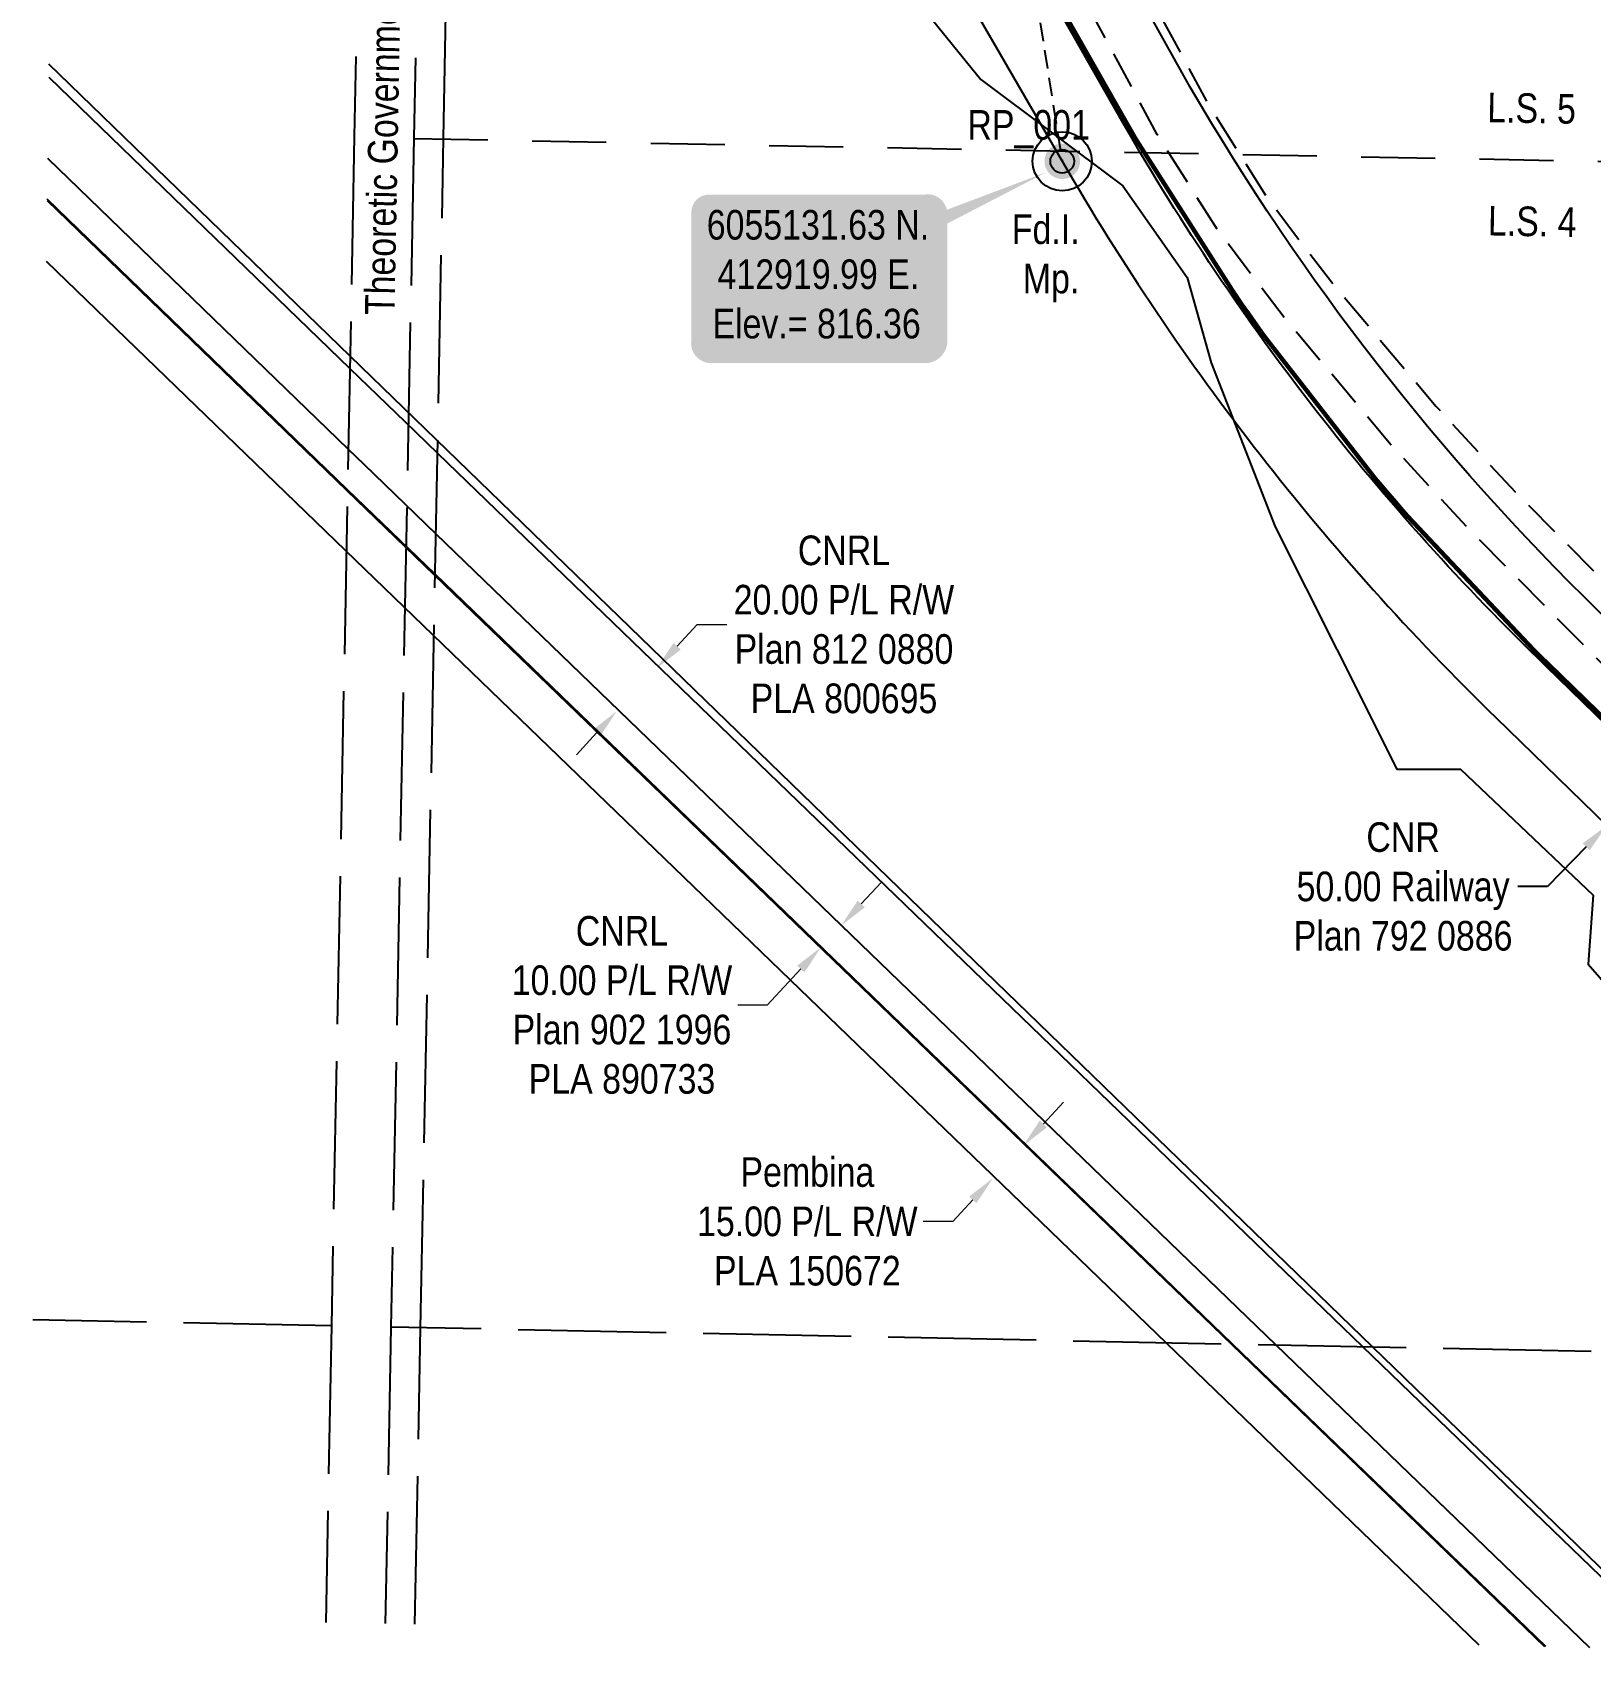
# Model space of a CAD drawing. Extents: x 412536 to 415327, y 6054617 to 6056843.
# Drawn here: x 412572 to 413098, y 6054622 to 6055175 of the extents above; entities that cross this region are included whole.
import ezdxf
from ezdxf.enums import TextEntityAlignment as Align

# ---------------------------------------------------------------- set-up
doc = ezdxf.new("R2010")
doc.units = 0
doc.header["$LTSCALE"] = 5
doc.header["$PDSIZE"] = 0.5
for name, pattern in [('DASHED', [19.049999999999997, 12.7, -6.35]), ('foc-ACCESSROAD', [3.75, 2.5, -1.25]), ('foc-LSD', [8, 5, -3]), ('foc-TIELINE', [1.875, 1.25, -0.625]), ('foc-UNSURVEYED', [12.5, 10, -2.5])]:
    doc.linetypes.add(name, pattern=pattern)
doc.layers.get('Defpoints').update_dxf_attribs({"color": 9})
for name, color, linetype in [('35', 37, 'Continuous'), ('AS-RAILWAY', 13, 'TRACKS'), ('DETAIL-T', 7, 'Continuous'), ('F-AR', 190, 'foc-ACCESSROAD'), ('F-RW', 190, 'Continuous'), ('L-MON', 1, 'Continuous'), ('L-MON-T', 1, 'Continuous'), ('L-ROAD-T', 7, 'Continuous'), ('L-SECTION-LSD', 7, 'foc-LSD'), ('L-TIE', 7, 'foc-TIELINE'), ('L-TITLEDB', 4, 'Continuous'), ('L-TITLEDB-T', 4, 'Continuous'), ('L-USEC', 7, 'foc-UNSURVEYED'), ('WETLAND', 143, 'Continuous')]:
    doc.layers.add(name, color=color, linetype=linetype)
doc.layers.add('F-RW-T', color=190, linetype='Continuous', lineweight=9)
doc.styles.add('100L', font='', dxfattribs={"height": 11})
doc.styles.add('80', font='', dxfattribs={"height": 10})
doc.styles.add('80CG', font='', dxfattribs={"height": 10})
doc.styles.add('80L', font='', dxfattribs={"height": 10})
doc.styles.get('100L').set_extended_font_data('Arial Narrow')
doc.styles.get('80').set_extended_font_data('Arial Narrow')
doc.styles.get('80CG').set_extended_font_data('Arial Narrow')
doc.styles.get('80L').set_extended_font_data('Arial Narrow')
doc.linetypes.add('TRACKS', pattern='A,3.81,[130,ltypeshp1.shx,S=6.35,R=0,X=0,Y=0],3.81', length=7.62)
doc.dimstyles.new('Compass 5 000', dxfattribs={"dimscale": 5, "dimtxt": 9, "dimasz": 2, "dimexe": 0.2, "dimexo": 0.0625, "dimgap": 0.5, "dimtad": 0, "dimtih": 1, "dimtoh": 1, "dimzin": 0, "dimdsep": 46, "dimtxsty": '80CG', "dimcen": 0.1, "dimse1": 1, "dimse2": 1, "dimclrd": 256, "dimclrt": 256, "dimaunit": 1, "dimadec": 4, "dimazin": 0, "dimtfac": 0.06, "dimtofl": 0, "dimtmove": 0, "dimatfit": 1, "dimfxl": 0.2, "dimtolj": 1, "dimtzin": 0, "dimlwd": -1, "dimarcsym": 0})

# ---------------------------------------------------------------- blocks, each defined once
blk = doc.blocks.new('*D29')
at = {"layer": 'Defpoints', "color": 0, "transparency": 16777216}
for p in [(412783.1173123699, 6054960.442099747), (412864.5531911599, 6054884.816551227), (412850.9420995936, 6054870.159716008)]:
    blk.add_point(p, dxfattribs=at)
at = {"layer": 'F-RW-T', "transparency": 16777216}
for p, q in [((412789.9221383063, 6054967.769742204), (412796.7269642595, 6054975.097384678)), ((412796.7269642595, 6054975.097384678), (412806.72696426, 6054975.097384678)), ((412762.7013948672, 6054938.457622072), (412755.8965689302, 6054931.129979614))]:
    blk.add_line(p, q, dxfattribs=at)
for points in [[(412788.7008645637, 6054968.903879859), (412791.1434120489, 6054966.635604547), (412783.1173123699, 6054960.442099747)], [(412761.4801211245, 6054939.591759726), (412763.9226686098, 6054937.323484415), (412769.5062208036, 6054945.785264528)]]:
    blk.add_solid(points, dxfattribs=at)
at = {"layer": 'F-RW-T', "transparency": 16777216, "insert": (412846.2665276974, 6054975.097384678), "char_height": 10, "attachment_point": 5, "style": '80CG'}
blk.add_mtext('\\A1;CNRL\\P20.00 P/L R/W\\PPlan 812 0880\\PPLA 800695', dxfattribs=at)
blk = doc.blocks.new('*D30')
at = {"layer": 'Defpoints', "color": 0, "transparency": 16777216}
for p in [(412838.5066432063, 6054866.04051441), (412906.9638809585, 6054816.117085495), (412900.1570724878, 6054808.787472124)]:
    blk.add_point(p, dxfattribs=at)
at = {"layer": 'F-RW-T', "transparency": 16777216}
for p, q in [((412852.1183593357, 6054880.697694345), (412858.9232669943, 6054888.02526091)), ((412831.7017355477, 6054858.712947845), (412820.3762160433, 6054846.517558545)), ((412820.3762160433, 6054846.517558545), (412810.3762160433, 6054846.517558545))]:
    blk.add_line(p, q, dxfattribs=at)
for points in [[(412850.8970982418, 6054881.831845623), (412853.33962043, 6054879.563543069), (412845.3134516771, 6054873.37012778)], [(412830.4804744539, 6054859.847099122), (412832.9229966421, 6054857.578796569), (412838.5066432063, 6054866.04051441)]]:
    blk.add_solid(points, dxfattribs=at)
at = {"layer": 'F-RW-T', "transparency": 16777216, "insert": (412771.2902678852, 6054846.517558546), "char_height": 10, "attachment_point": 5, "style": '80CG'}
blk.add_mtext('\\A1;CNRL\\P10.00 P/L R/W\\PPlan 902 1996\\PPLA 890733', dxfattribs=at)
blk = doc.blocks.new('*D31')
at = {"layer": 'Defpoints', "color": 0, "transparency": 16777216}
for p in [(412889.6659041271, 6054814.93594439), (412879.4528644574, 6054803.938239743), (412906.805928498, 6054799.01882764)]:
    blk.add_point(p, dxfattribs=at)
at = {"layer": 'F-RW-T', "transparency": 16777216}
for p, q in [((412913.6107562543, 6054806.346468408), (412920.4155840105, 6054813.674109174)), ((412889.7880610721, 6054780.693482228), (412882.9832333145, 6054773.365841459)), ((412882.9832333145, 6054773.365841459), (412872.9832333145, 6054773.365841459))]:
    blk.add_line(p, q, dxfattribs=at)
for points in [[(412912.3894827929, 6054807.480606366), (412914.8320297152, 6054805.212330448), (412906.805928498, 6054799.01882764)], [(412888.5667876108, 6054781.827620186), (412891.009334533, 6054779.559344267), (412896.5928888284, 6054788.021122994)]]:
    blk.add_solid(points, dxfattribs=at)
at = {"layer": 'F-RW-T', "transparency": 16777216, "insert": (412833.8972851564, 6054773.365841459), "char_height": 10, "attachment_point": 5, "style": '80CG'}
blk.add_mtext('\\A1;Pembina\\P15.00 P/L R/W\\PPLA 150672', dxfattribs=at)
blk = doc.blocks.new('*D33')
at = {"layer": 'Defpoints', "color": 0, "transparency": 16777216}
for p in [(413103.9118771204, 6054907.168255425), (413177.3976359735, 6054905.382409027), (413142.5364763224, 6054869.569806334)]:
    blk.add_point(p, dxfattribs=at)
at = {"layer": 'L-TITLEDB-T', "transparency": 16777216}
for p, q in [((413145.748278521, 6054950.146470621), (413152.7235202701, 6054957.312083125)), ((413096.9366353713, 6054900.002642922), (413083.831331477, 6054886.53966446)), ((413083.831331477, 6054886.53966446), (413073.8313314766, 6054886.53966446))]:
    blk.add_line(p, q, dxfattribs=at)
for points in [[(413144.5540097705, 6054951.309010914), (413146.9425472715, 6054948.983930331), (413138.7730367715, 6054942.980858119)], [(413095.7423666208, 6054901.165183214), (413098.1309041218, 6054898.840102631), (413103.9118771204, 6054907.168255425)]]:
    blk.add_solid(points, dxfattribs=at)
at = {"layer": 'L-TITLEDB-T', "transparency": 16777216, "insert": (413035.096679362, 6054886.539664459), "char_height": 10, "attachment_point": 5, "style": '80CG'}
blk.add_mtext('\\A1;CNR\\P50.00 Railway\\PPlan 792 0886', dxfattribs=at)
blk = doc.blocks.new('fdia')
at = {"color": 255, "const_width": 1}
blk.add_lwpolyline([(-0.5, 0, 1), (0.5, 0, 1)], format="xyb", close=True, dxfattribs=at)
blk = doc.blocks.new('Fdiaa')
blk.add_blockref('fdia', (0, 0))
blk = doc.blocks.new('fdib')
at = {"color": 1, "const_width": 1.6}
blk.add_lwpolyline([(-0.3999999999996362, 0, 0.9999999999999998), (0.3999999999996362, 0, 1)], format="xyb", close=True, dxfattribs=at)
at = {"color": 1}
blk.add_circle((0, 0), 0.8, dxfattribs=at)
blk = doc.blocks.new('Fdibb')
blk.add_blockref('fdib', (0, 0))
blk = doc.blocks.new('fdicc')
for name in ['Fdibb', 'Fdiaa']:
    blk.add_blockref(name, (0, 0))
blk = doc.blocks.new('FDI')
blk.add_blockref('fdicc', (0, 0))
blk = doc.blocks.new('*U37')
h = blk.add_hatch(color=254)
edge = h.paths.add_edge_path()
edge.add_line((-36.49999999999998, -28.5), (36.49999999999998, -28.5))
edge.add_arc((36.49999999999999, -22.49999999999999), 6.000000000000007, 269.9999999999999, 359.9999999999999)
edge.add_line((42.49999999999999, -22.5), (42.49999999999999, 21))
edge.add_arc((36.49999999999999, 20.99999999999999), 6.000000000000007, 6.785183320455494e-14, 90.00000000000007)
edge.add_line((36.49999999999998, 27), (-36.49999999999998, 27))
edge.add_arc((-36.49999999999999, 20.99999999999999), 6.000000000000007, 89.99999999999993, 179.9999999999999)
edge.add_line((-42.49999999999999, 21), (-42.49999999999999, -22.5))
edge.add_arc((-36.49999999999999, -22.49999999999999), 6.000000000000007, 180, 270.0000000000001)
at = {"color": 1, "flags": 128}
blk.add_lwpolyline([(77.37898721389328, 34.50607512051468, 0, 10, 0), (0, 0, 5, 5, 0)], format="xyseb", dxfattribs=at)
blk.add_lwpolyline([(-36.49999999999998, -28.5, 3, 3, 0), (36.49999999999998, -28.5, 3, 3, 0.4142135623730951), (42.49999999999999, -22.5, 3, 3, 0), (42.49999999999999, 21, 3, 0, 0.4142135623730951), (36.49999999999998, 27, 0, 0, 0), (-36.49999999999998, 27, 0, 0, 0.4142135623730951), (-42.49999999999999, 21, 0, 0, 0), (-42.49999999999999, -22.5, 0, 3, 0.4142135623730951)], format="xyseb", close=True, dxfattribs=at)
at = {"color": 1, "style": '80'}
blk.add_attdef('ENTER_TEXT_001', (-35.98567530695772, -4.996589358799454), '', height=10, dxfattribs=at)

msp = doc.modelspace()

# ---------------------------------------------------------------- linework, layer by layer
at = {"layer": '35', "color": 3}
msp.add_circle((412919.99, 6055131.634), 9.99568500000001, dxfattribs=at)
at = {"layer": 'F-AR', "flags": 128}
for points in [[(413439.9823242275, 6054622.670824397), (413408.4210906001, 6054655.175460435), (413338.7638417317, 6054724.898150958), (413313.7613783937, 6054749.93180776), (413208.0558384849, 6054855.429804981), (413118.3145313545, 6054945.697126389), (413056.9085420679, 6055007.832403544), (413031.1992958831, 6055035.666200918), (412995.2999465868, 6055078.353945876), (412972.5393145527, 6055108.248921985), (412952.0603269357, 6055140.684777494), (412919.8452391672, 6055200.473069999), (412909.1714181311, 6055225.631447793), (412896.5114408837, 6055268.567161534), (412893.7203881295, 6055320.561695768), (412899.897223476, 6055364.310501652), (412906.6813464743, 6055400.669667893), (412914.0836443582, 6055417.84952643), (412929.6659542842, 6055429.341802408), (412947.9388314702, 6055430.641025084), (412970.2350702882, 6055429.31211993), (412999.9588845347, 6055426.016979958), (413031.3030433141, 6055421.43911266), (413063.81294377, 6055412.687524752), (413122.2735384929, 6055393.070523842), (413166.9500454678, 6055383.017061402), (413197.7817426969, 6055380.311353839), (413227.298785258, 6055383.224682325), (413249.0455073291, 6055389.324467736), (413288.2252866186, 6055410.635610081), (413310.8247534669, 6055427.68263023), (413335.4243578197, 6055447.965189932), (413359.8039229594, 6055469.012952934), (413384.0567651378, 6055494.37638067), (413405.5004351003, 6055523.123328396), (413408.9581307026, 6055527.662554928), (413439.4766488813, 6055567.755847703), (413459.475005222, 6055588.585609709), (413474.8740505335, 6055599.26492722), (413492.934693846, 6055609.280602494), (413512.3175181597, 6055618.291970999), (413514.0964229077, 6055619.11936504), (413539.7581868899, 6055626.571317491), (413579.0522376713, 6055629.969284887), (413606.268102035, 6055630.090128914), (413607.3007405027, 6055629.940135956)], [(413607.0213123254, 6055609.78039765), (413604.8678340095, 6055610.093125224), (413579.9596956291, 6055609.984364419), (413543.4423392379, 6055606.8262494), (413521.1383103875, 6055600.348779319), (413511.8931736317, 6055596.049939921), (413502.0078957396, 6055591.453823005), (413485.4434239944, 6055582.268775756), (413472.5103804556, 6055573.298728024), (413454.6890143121, 6055554.737882454), (413433.7079789357, 6055527.174083657), (413421.4644805535, 6055511.093633485), (413399.3495393802, 6055481.444254871), (413373.5899257388, 6055454.507471416), (413348.3162679083, 6055432.686482058), (413323.20778974, 6055411.984249693), (413299.0791534998, 6055393.783663101), (413256.6159783329, 6055370.686861113), (413231.007343578, 6055363.5040113), (413197.8920170564, 6055360.236112017), (413163.8683769413, 6055363.22034323), (413116.8851725831, 6055373.793204874), (413058.0301410544, 6055393.542660296), (413027.2461122791, 6055401.831287325), (412997.4121268914, 6055406.187058647), (412968.5382074969, 6055409.388462476), (412948.0533280762, 6055410.608607051), (412936.8652777122, 6055409.812811059), (412930.3019905468, 6055404.971883204), (412925.9221952111, 6055394.80842393), (412919.6287564737, 6055361.077662187), (412913.7856539704, 6055319.692487521), (412916.3472652609, 6055271.975234559), (412928.0212164702, 6055232.384036991), (412937.8844642904, 6055209.136163719), (412969.3310407177, 6055150.773911613), (412988.9752851368, 6055119.661065369), (413010.9110931215, 6055090.847929575), (413046.1990144508, 6055048.888403899), (413071.3633160001, 6055021.64377498), (413132.5120206195, 6054959.769841078), (413222.2046041862, 6054869.551125578), (413327.8929470613, 6054764.070138807), (413367.5888403494, 6054724.328005549), (413422.6638382028, 6054669.202264735), (413468.3914851243, 6054622.10758785)]]:
    msp.add_lwpolyline(points, dxfattribs=at)
at = {"layer": 'F-RW'}
for points in [[(412577.7194986936, 6055160.012030155), (412679.3903008996, 6055061.610379223), (412698.0568115155, 6055043.544912794), (412708.9934495267, 6055032.981179207), (413021.4486737733, 6054731.183902628), (413127.3827386135, 6054628.86838552)], [(413098.0176469515, 6054629.450574233), (412992.0829737426, 6054731.766625118), (412708.4683710398, 6055005.707225802), (412684.1718266374, 6055029.174683753), (412678.8645424026, 6055034.310624877), (412577.3644084299, 6055132.546136385)], [(412577.3644084299, 6055132.546136385), (412678.8645424026, 6055034.310624877), (412684.1718266374, 6055029.174683753), (412708.4683710398, 6055005.707225802), (412992.0829737426, 6054731.766625118), (413098.0176469515, 6054629.450574233)], [(412577.1815577999, 6055118.402814204), (412678.3013189739, 6055020.537170902), (412707.9178855759, 6054991.930705712), (412977.2302452835, 6054731.80520728), (413082.8940234262, 6054629.750413335)], [(413083.3359075101, 6054629.741652601), (412977.4009373765, 6054732.058375875), (412708.2054592331, 6054992.070979848), (412678.6017462236, 6055020.66502979), (412577.1869029846, 6055118.81625919)], [(413060.8518677491, 6054630.187418422), (412955.1878702908, 6054732.242632179), (412707.5237686926, 6054971.459155996), (412677.907051801, 6055000.064954076), (412667.8760140717, 6055009.754103302), (412576.9150390901, 6055097.787845798)]]:
    msp.add_lwpolyline(points, dxfattribs=at)
at = {"layer": 'L-TIE', "flags": 128}
msp.add_lwpolyline([(412871.1928150078, 6055437.622303165), (412919.99, 6055131.634)], dxfattribs=at)
at = {"layer": 'L-USEC'}
for p, q in [((412688.640938986, 6055541.93168506), (412680.9008197713, 6055140.019417789)), ((412708.748478515, 6055541.544449429), (412701.0083593003, 6055139.632182158)), ((412711.0444989037, 6055139.423407563), (412718.783352553, 6055541.33511694)), ((412680.9008197713, 6055140.019417789), (412673.1601268535, 6054738.106283767)), ((412701.0083587638, 6055139.632154302), (412693.267665846, 6054737.719020274)), ((412703.3032863832, 6054737.5086407), (412711.0444989037, 6055139.423407563)), ((412673.1601268535, 6054738.106283767), (412572.2907835057, 6054740.106079272)), ((412673.1601268535, 6054738.106283767), (412671.2309923468, 6054637.911994209)), ((412673.1601268535, 6054738.106283767), (412673.1601268535, 6054738.106283767)), ((412693.267668045, 6054737.719134449), (412691.338312194, 6054637.513348946)), ((413098.6114386085, 6054729.415430281), (412693.2674460896, 6054737.707606655)), ((412701.3740305994, 6054637.314382022), (412703.3032863832, 6054737.5086407))]:
    msp.add_line(p, q, dxfattribs=at)

# ---------------------------------------------------------------- block references
at = {"layer": 'DETAIL-T'}
ref = msp.add_blockref('*U37', (412837.2105143178, 6055093.419452478), dxfattribs=dict(at, xscale=0.9995685, yscale=0.9995685, zscale=0.9995685))
ref.add_attrib('ENTER_TEXT_001', '6055131.63 N.', (412799.9312457383, 6055105.186769233), dxfattribs={"layer": '0', "color": 1, "height": 9.995685000000028, "style": '80'})
ref.add_attrib('ENTER_TEXT_002', '412919.99 E.', (412803.5688296042, 6055088.486384199), dxfattribs={"layer": '0', "color": 1, "height": 9.995685000000028, "style": '80'})
ref.add_attrib('ENTER_TEXT_003', 'Elev.= 816.36', (412801.8506081718, 6055071.785999165), dxfattribs={"layer": '0', "color": 1, "height": 9.995685000000028, "style": '80'})
at = {"layer": 'L-MON', "color": 2, "xscale": 4.997842500000035, "yscale": 4.997842500000035, "zscale": 4.997842500000035}
msp.add_blockref('FDI', (412919.99, 6055131.634), dxfattribs=at)

# ---------------------------------------------------------------- texts
at = {"layer": '35', "color": 3, "style": '80'}
msp.add_attdef('RP_001', (412887.9534532771, 6055138.93697089), 'RP', height=9.99568500000001, dxfattribs=at)
at = {"layer": 'L-MON-T', "insert": (412901.8927285617, 6055113.686008635), "char_height": 9.995660000000127, "attachment_point": 1, "style": '80L'}
msp.add_mtext_dynamic_manual_height_columns('\\pi1.06134;Fd.I.\\P\\pi4.77733;Mp.', width=22.03449835989097, gutter_width=49.97842500000021, heights=[0], dxfattribs=at)
at = {"layer": 'L-ROAD-T', "style": '80L'}
msp.add_text('Theoretic Government Road Allowance', height=9.995660000000118, rotation=88.93341811565288, dxfattribs=at).set_placement((412691.3152075278, 6055179.584495988), align=Align.MIDDLE_CENTER)

# ---------------------------------------------------------------- dimensions: what is measured, and where the dimension line sits
at = {"layer": 'F-RW-T'}
for base, p1, p2, angle, text, override, picture, middle in [((412783.1173123699, 6054960.442099747), (412850.9420995935, 6054870.159716008), (412864.5531911599, 6054884.816551227), 47.11863386729153, 'CNRL\\P20.00 P/L R/W\\PPlan 812 0880\\PPLA 800695', {"dimtxt": 10, "dimclrd": 256, "dimclrt": 256}, '*D29', (412846.2665276974, 6054975.097384678)), ((412838.5066432063, 6054866.04051441), (412906.9638809589, 6054816.117085495), (412900.157072488, 6054808.787472124), 227.1179948677081, 'CNRL\\P10.00 P/L R/W\\PPlan 902 1996\\PPLA 890733', {"dimtxt": 10, "dimclrd": 256, "dimclrt": 256}, '*D30', (412771.2902678852, 6054846.517558546)), ((412906.805928498, 6054799.01882764), (412879.4528644573, 6054803.938239743), (412889.6659041268, 6054814.93594439), 47.11861963765394, 'Pembina\\P15.00 P/L R/W\\PPLA 150672', {"dimtxt": 10}, '*D31', (412833.8972851564, 6054773.365841459))]:
    dim = msp.add_linear_dim(base=base, p1=p1, p2=p2, angle=angle, text=text, dimstyle='Compass 5 000', override=override, dxfattribs=at)
    dim.commit()
    dim.dimension.update_dxf_attribs({"geometry": picture, "text_midpoint": middle, "dimtype": 161})
at = {"layer": 'L-TITLEDB-T'}
dim = msp.add_linear_dim(base=(413103.9118771204, 6054907.168255425), p1=(413177.3976359735, 6054905.382409027), p2=(413142.5364763222, 6054869.569806333), angle=225.7712958251449, text='CNR\\P50.00 Railway\\PPlan 792 0886', dimstyle='Compass 5 000', override={"dimtxt": 10}, dxfattribs=at)
dim.commit()
dim.dimension.update_dxf_attribs({"geometry": '*D33', "text_midpoint": (413035.096679362, 6054886.539664459), "dimtype": 161})

# ---------------------------------------------------------------- next in the draw order: texts
at = {"layer": 'L-SECTION-LSD', "char_height": 9.995660000000118, "attachment_point": 1, "style": '100L', "bg_fill": 3, "box_fill_scale": 1.5, "bg_fill_color": 256, "bg_fill_transparency": 0}
for s, width, insert, rotation in [('\\pi1.75789;L.S. 5', 30.38802416359856, (413061.8936645922, 6055154.899428164), 358.9017896830257), ('\\pi1.98522;L.S. 4', 30.5267169197303, (413061.8936645922, 6055116.631332194), 358.9017896829764)]:
    msp.add_mtext_dynamic_manual_height_columns(s, width=width, gutter_width=54.97626750000021, heights=[0], dxfattribs=dict(at, insert=insert, rotation=rotation))

# ---------------------------------------------------------------- next in the draw order: linework, layer by layer
at = {"layer": 'AS-RAILWAY', "flags": 128}
for points in [[(413430.7364199651, 6054622.854132563), (413083.4102245296, 6054960.952819386, -0.0704781359131933), (412940.9641842895, 6055143.784690093), (412635.6344020742, 6055680.95018019)], [(413432.9306448505, 6054622.810630129), (413084.4540513922, 6054962.029152034, -0.07047801134857408), (412942.2660921093, 6055144.528400394), (412637.3821910034, 6055680.909453593)]]:
    msp.add_lwpolyline(points, format="xyb", dxfattribs=at)
at = {"layer": 'AS-RAILWAY', "linetype": 'DASHED', "ltscale": 0.1, "const_width": 1.500000000000009, "flags": 128}
msp.add_lwpolyline([(413431.8335324118, 6054622.832381346), (413083.9321381888, 6054961.490985496, -0.07047807367321449), (412941.6151383796, 6055144.156544927), (412636.5082965384, 6055680.929816895)], format="xyb", dxfattribs=at)
at = {"layer": 'L-SECTION-LSD', "flags": 128}
msp.add_lwpolyline([(412701.0021655097, 6055139.310587418), (413106.5844177729, 6055131.535683746)], dxfattribs=at)
at = {"layer": 'L-TITLEDB', "linetype": 'Continuous'}
for points in [[(412601.2106699775, 6055681.75231434, -0.007390660329020293), (412607.841, 6055670.683), (412919.99, 6055131.634, 0.06859927738293571), (413066.5015284102, 6054943.584713276), (413395.2631175005, 6054623.557421915)], [(413468.4039473215, 6054622.107340769), (413101.3627479674, 6054979.397257701, -0.06859927738283571), (412963.2402767591, 6055156.679089853), (412671.2421868248, 6055680.120455507)]]:
    msp.add_lwpolyline(points, format="xyb", dxfattribs=at)
at = {"layer": 'WETLAND', "flags": 128}
for points in [[(412873.1621000003, 6055183.099400001), (412892.4435000001, 6055159.327400001), (412940.419800001, 6055123.350099999), (412962.1514999997, 6055092.368799999), (412970.3348000003, 6055063.516899999), (412991.9166000017, 6055008.171799975), (413012.7061999999, 6054966.6831), (413033.0035000012, 6054926.1768), (413054.5124000004, 6054926.197899999), (413099.3163000001, 6054883.687699975), (413097.6179, 6054860.3506), (413117.4889000002, 6054837.433800001)], [(413130.2841149706, 6054628.810863187), (412577.7772579375, 6055164.479652679)]]:
    msp.add_lwpolyline(points, dxfattribs=at)

doc.saveas('drawing.dxf')
